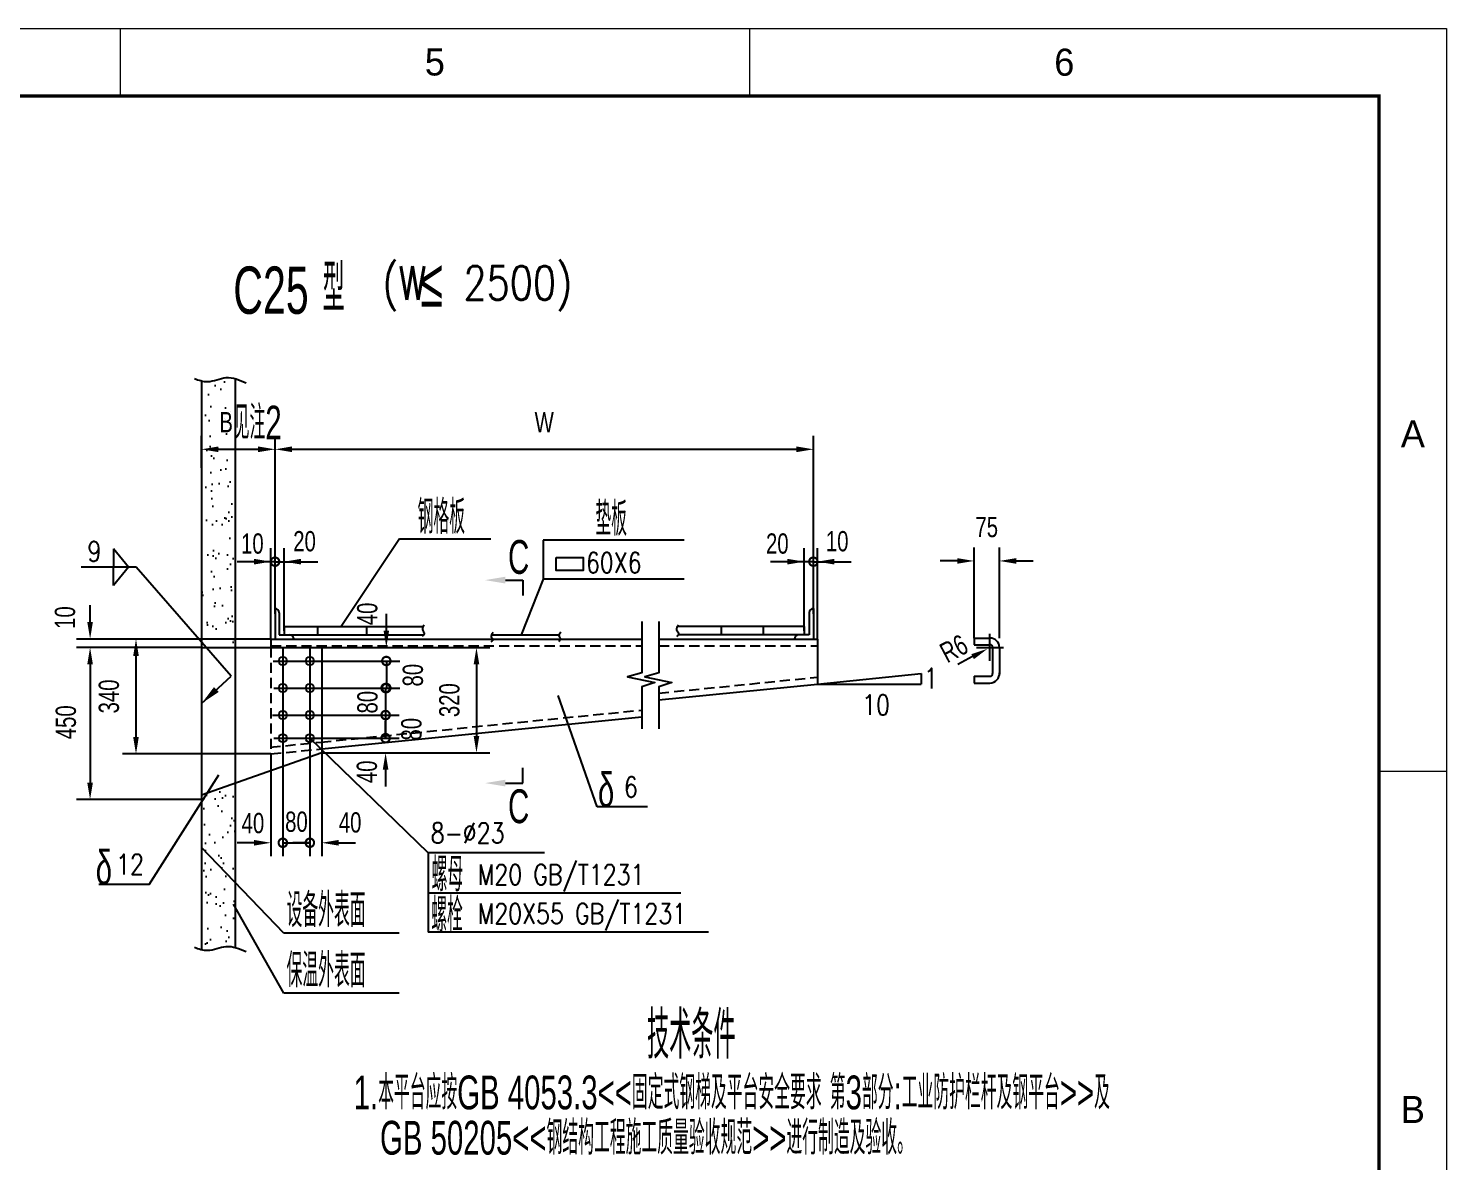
# Model space of a CAD drawing. Extents: x 148 to 221443, y -36682 to 6758.
# Drawn here: x 135087 to 139285, y -18457 to -15103 of the extents above; entities that cross this region are included whole.
import ezdxf
from ezdxf.enums import TextEntityAlignment as Align

# ---------------------------------------------------------------- set-up
doc = ezdxf.new("R2010")
doc.units = 0
doc.header["$LTSCALE"] = 10
doc.header["$MEASUREMENT"] = 0
doc.linetypes.add('HIDDENX2', pattern=[0.75, 0.5, -0.25])
doc.linetypes.add('PHANTOM', pattern=[2.5, 1.25, -0.25, 0.25, -0.25, 0.25, -0.25])
for name, color, linetype in [('1', 1, 'Continuous'), ('2', 4, 'Continuous'), ('3', 255, 'Continuous'), ('6', 4, 'PHANTOM'), ('9', 6, 'Continuous'), ('WHITE', 7, 'Continuous')]:
    doc.layers.add(name, color=color, linetype=linetype)
doc.layers.add('2（细实线）', color=3, linetype='Continuous', lineweight=20)
doc.layers.add('图框层', color=7, linetype='Continuous', lineweight=15)
doc.styles.add('HZ', font='ROMS.SHX', dxfattribs={"width": 0.75, "bigfont": 'GBCBIG.SHX'})
doc.styles.get("Standard").update_dxf_attribs({"font": 'wison_e.shx', "width": 0.75, "bigfont": 'wison_c.shx'})
doc.styles.add('XW', font='ROMANS.shx', dxfattribs={"width": 0.85})
doc.dimstyles.new('DIM1', dxfattribs={"dimscale": 20, "dimtxt": 3, "dimasz": 2.5, "dimexe": 2, "dimexo": 0, "dimgap": 1, "dimtad": 0, "dimdec": 0, "dimzin": 0, "dimdsep": 46, "dimtxsty": 'Standard', "dimcen": 2, "dimclrd": 3, "dimclre": 3, "dimclrt": 3, "dimadec": 0, "dimazin": 0, "dimtfac": 0.666667, "dimtdec": 0, "dimtofl": 0, "dimtmove": 2, "dimatfit": 1, "dimfxl": 2, "dimtvp": 1.333333, "dimtolj": 1, "dimtzin": 0, "dimarcsym": 0})
pattern_1 = [(37.5, (134179.917, -20371.63), (-2.5197, 77.07295), [0, -60.8, 0, -68, 0, -65]), (7.5, (134179.92, -20371.63), (70.791, 112.8858), [0, -32.8, 0, -54.8, 0, -21]), (327.5, (134130.717, -20371.63), (124.5657, 0.2264), [0, -20, 0, -72, 0, -94]), (317.5, (134130.72, -20371.63), (120.245, 35.107), [0, -10, 0, -47.2, 0, -54])]

# ---------------------------------------------------------------- blocks, each defined once
blk = doc.blocks.new('_DotSmall')
at = {"layer": 'WHITE', "color": 0, "const_width": 0.5}
blk.add_lwpolyline([(-0.0625, 0, 1), (0.0625, 0, 1)], format="xyb", close=True, dxfattribs=at)
blk = doc.blocks.new('*D1442')
at = {"layer": '2', "color": 3, "lineweight": -2}
for p, q in [((135804.7, -16910), (135804.7, -16641.1)), ((135816.7, -16835), (135816.7, -16641.1)), ((135754.7, -16681.1), (135704.7, -16681.1)), ((135816.7, -16681.1), (135866.7, -16681.1))]:
    blk.add_line(p, q, dxfattribs=at)
at = {"layer": '2', "color": 3}
blk.add_solid([(135754.7, -16689.4), (135754.7, -16672.7), (135804.7, -16681.1)], dxfattribs=at)
at = {"layer": 'Defpoints', "color": 0}
for p in [(135816.7, -16681.1), (135816.7, -16835), (135804.7, -16910)]:
    blk.add_point(p, dxfattribs=at)
at = {"layer": '2', "color": 3, "lineweight": -2, "xscale": 50, "yscale": 50, "zscale": 50, "rotation": 180}
blk.add_blockref('_DotSmall', (135816.7, -16681.1), dxfattribs=at)
at = {"layer": '2', "color": 3, "insert": (135749.5, -16627.8), "char_height": 60, "attachment_point": 5}
blk.add_mtext('\\A1;10', dxfattribs=at)
blk = doc.blocks.new('*D1443')
at = {"layer": '2', "color": 3, "lineweight": -2}
for p, q in [((135816.7, -16835), (135816.7, -16641.1)), ((135843.7, -16886), (135843.7, -16641.1)), ((135816.7, -16681.1), (135766.7, -16681.1)), ((135893.7, -16681.1), (135943.7, -16681.1))]:
    blk.add_line(p, q, dxfattribs=at)
at = {"layer": '2', "color": 3}
blk.add_solid([(135893.7, -16672.7), (135893.7, -16689.4), (135843.7, -16681.1)], dxfattribs=at)
at = {"layer": 'Defpoints', "color": 0}
for p in [(135816.7, -16681.1), (135816.7, -16835), (135843.7, -16886)]:
    blk.add_point(p, dxfattribs=at)
at = {"layer": '2', "color": 3, "lineweight": -2, "xscale": 50, "yscale": 50, "zscale": 50}
blk.add_blockref('_DotSmall', (135816.7, -16681.1), dxfattribs=at)
at = {"layer": '2', "color": 3, "insert": (135904, -16620.9), "char_height": 60, "attachment_point": 5}
blk.add_mtext('\\A1;20', dxfattribs=at)
blk = doc.blocks.new('*D1444')
at = {"layer": '2', "color": 3, "lineweight": -2}
for p, q in [((137383.1, -16886), (137383.1, -16641.1)), ((137410.1, -16835), (137410.1, -16641.1)), ((137333.1, -16681.1), (137283.1, -16681.1)), ((137410.1, -16681.1), (137460.1, -16681.1))]:
    blk.add_line(p, q, dxfattribs=at)
at = {"layer": '2', "color": 3}
blk.add_solid([(137333.1, -16689.4), (137333.1, -16672.7), (137383.1, -16681.1)], dxfattribs=at)
at = {"layer": 'Defpoints', "color": 0}
for p in [(137410.1, -16681.1), (137410.1, -16835), (137383.1, -16886)]:
    blk.add_point(p, dxfattribs=at)
at = {"layer": '2', "color": 3, "lineweight": -2, "xscale": 50, "yscale": 50, "zscale": 50, "rotation": 180}
blk.add_blockref('_DotSmall', (137410.1, -16681.1), dxfattribs=at)
at = {"layer": '2', "color": 3, "insert": (137303.4, -16627.8), "char_height": 60, "attachment_point": 5}
blk.add_mtext('\\A1;20', dxfattribs=at)
blk = doc.blocks.new('*D1445')
at = {"layer": '2', "color": 3, "lineweight": -2}
for p, q in [((137410.1, -16835), (137410.1, -16641.1)), ((137422.1, -16910), (137422.1, -16641.1)), ((137410.1, -16681.1), (137360.1, -16681.1)), ((137472.1, -16681.1), (137522.1, -16681.1))]:
    blk.add_line(p, q, dxfattribs=at)
at = {"layer": '2', "color": 3}
blk.add_solid([(137472.1, -16672.7), (137472.1, -16689.4), (137422.1, -16681.1)], dxfattribs=at)
at = {"layer": 'Defpoints', "color": 0}
for p in [(137410.1, -16681.1), (137410.1, -16835), (137422.1, -16910)]:
    blk.add_point(p, dxfattribs=at)
at = {"layer": '2', "color": 3, "lineweight": -2, "xscale": 50, "yscale": 50, "zscale": 50}
blk.add_blockref('_DotSmall', (137410.1, -16681.1), dxfattribs=at)
at = {"layer": '2', "color": 3, "insert": (137480.6, -16620.9), "char_height": 60, "attachment_point": 5}
blk.add_mtext('\\A1;10', dxfattribs=at)
blk = doc.blocks.new('*D1446')
at = {"layer": '2', "color": 3, "lineweight": -2}
for p, q in [((135804.7, -17250), (135804.7, -17553.1)), ((135839.7, -17250), (135839.7, -17553.1)), ((135754.7, -17513.1), (135704.7, -17513.1)), ((135839.7, -17513.1), (135889.7, -17513.1))]:
    blk.add_line(p, q, dxfattribs=at)
at = {"layer": '2', "color": 3}
blk.add_solid([(135754.7, -17521.4), (135754.7, -17504.7), (135804.7, -17513.1)], dxfattribs=at)
at = {"layer": 'Defpoints', "color": 0}
for p in [(135804.7, -17250), (135839.7, -17250), (135839.7, -17513.1)]:
    blk.add_point(p, dxfattribs=at)
at = {"layer": '2', "color": 3, "lineweight": -2, "xscale": 50, "yscale": 50, "zscale": 50, "rotation": 180}
blk.add_blockref('_DotSmall', (135839.7, -17513.1), dxfattribs=at)
at = {"layer": '2', "color": 3, "insert": (135751.2, -17455.2), "char_height": 60, "attachment_point": 5}
blk.add_mtext('\\A1;40', dxfattribs=at)
blk = doc.blocks.new('*D1447')
at = {"layer": '2', "color": 3, "lineweight": -2}
for p, q in [((135839.7, -17250), (135839.7, -17553.1)), ((135919.7, -17250), (135919.7, -17553.1)), ((135839.7, -17513.1), (135919.7, -17513.1))]:
    blk.add_line(p, q, dxfattribs=at)
at = {"layer": 'Defpoints', "color": 0}
for p in [(135839.7, -17250), (135919.7, -17250), (135919.7, -17513.1)]:
    blk.add_point(p, dxfattribs=at)
at = {"layer": '2', "color": 3, "lineweight": -2, "xscale": 50, "yscale": 50, "zscale": 50, "rotation": 180}
blk.add_blockref('_DotSmall', (135839.7, -17513.1), dxfattribs=at)
at = {"layer": '2', "color": 3, "lineweight": -2, "xscale": 50, "yscale": 50, "zscale": 50}
blk.add_blockref('_DotSmall', (135919.7, -17513.1), dxfattribs=at)
at = {"layer": '2', "color": 3, "insert": (135880, -17451.2), "char_height": 60, "attachment_point": 5}
blk.add_mtext('\\A1;80', dxfattribs=at)
blk = doc.blocks.new('*D1448')
at = {"layer": '2', "color": 3, "lineweight": -2}
for p, q in [((135919.7, -17250), (135919.7, -17553.1)), ((135954.7, -17247), (135954.7, -17553.1)), ((135919.7, -17513.1), (135869.7, -17513.1)), ((136004.7, -17513.1), (136054.7, -17513.1))]:
    blk.add_line(p, q, dxfattribs=at)
at = {"layer": '2', "color": 3}
blk.add_solid([(136004.7, -17504.7), (136004.7, -17521.4), (135954.7, -17513.1)], dxfattribs=at)
at = {"layer": 'Defpoints', "color": 0}
for p in [(135919.7, -17250), (135954.7, -17247), (135954.7, -17513.1)]:
    blk.add_point(p, dxfattribs=at)
at = {"layer": '2', "color": 3, "lineweight": -2, "xscale": 50, "yscale": 50, "zscale": 50}
blk.add_blockref('_DotSmall', (135919.7, -17513.1), dxfattribs=at)
at = {"layer": '2', "color": 3, "insert": (136038.9, -17453.2), "char_height": 60, "attachment_point": 5}
blk.add_mtext('\\A1;40', dxfattribs=at)
blk = doc.blocks.new('*D1449')
at = {"layer": '2', "color": 3, "lineweight": -2}
for p, q in [((136146.1, -16885.1), (136146.1, -16835.1)), ((135954.7, -16935.1), (136186.1, -16935.1)), ((135946, -16975.1), (136186.1, -16975.1)), ((136146.1, -16975.1), (136146.1, -17025.1))]:
    blk.add_line(p, q, dxfattribs=at)
at = {"layer": '2', "color": 3}
blk.add_solid([(136137.8, -16885.1), (136154.4, -16885.1), (136146.1, -16935.1)], dxfattribs=at)
at = {"layer": 'Defpoints', "color": 0}
for p in [(135954.7, -16935.1), (135946, -16975.1), (136146.1, -16975.1)]:
    blk.add_point(p, dxfattribs=at)
at = {"layer": '2', "color": 3, "lineweight": -2, "xscale": 50, "yscale": 50, "zscale": 50, "rotation": 90}
blk.add_blockref('_DotSmall', (136146.1, -16975.1), dxfattribs=at)
at = {"layer": '2', "color": 3, "insert": (136089.9, -16835.8), "char_height": 60, "attachment_point": 5, "rotation": 90}
blk.add_mtext('\\A1;40', dxfattribs=at)
blk = doc.blocks.new('*D1450')
at = {"layer": '2', "color": 3, "lineweight": -2}
for p, q in [((135946, -16975.1), (136186.1, -16975.1)), ((136146.1, -16975.1), (136146.1, -17055.1)), ((135946, -17055.1), (136186.1, -17055.1))]:
    blk.add_line(p, q, dxfattribs=at)
at = {"layer": 'Defpoints', "color": 0}
for p in [(135946, -16975.1), (135946, -17055.1), (136146.1, -17055.1)]:
    blk.add_point(p, dxfattribs=at)
at = {"layer": '2', "color": 3, "lineweight": -2, "xscale": 50, "yscale": 50, "zscale": 50}
for p, rotation in [((136146.1, -16975.1), 90), ((136146.1, -17055.1), 270)]:
    blk.add_blockref('_DotSmall', p, dxfattribs=dict(at, rotation=rotation))
at = {"layer": '2', "color": 3, "insert": (136224.9, -17017), "char_height": 60, "attachment_point": 5, "rotation": 90}
blk.add_mtext('\\A1;80', dxfattribs=at)
blk = doc.blocks.new('*D1451')
at = {"layer": '2', "color": 3, "lineweight": -2}
for p, q in [((136143.9, -17203.4), (136143.9, -17153.4)), ((135946.3, -17203.4), (136183.9, -17203.4)), ((135954.7, -17247), (136183.9, -17247)), ((136143.9, -17297), (136143.9, -17347))]:
    blk.add_line(p, q, dxfattribs=at)
at = {"layer": '2', "color": 3}
blk.add_solid([(136152.2, -17297), (136135.5, -17297), (136143.9, -17247)], dxfattribs=at)
at = {"layer": 'Defpoints', "color": 0}
for p in [(135946.3, -17203.4), (136143.9, -17203.4), (135954.7, -17247)]:
    blk.add_point(p, dxfattribs=at)
at = {"layer": '2', "color": 3, "lineweight": -2, "xscale": 50, "yscale": 50, "zscale": 50, "rotation": 270}
blk.add_blockref('_DotSmall', (136143.9, -17203.4), dxfattribs=at)
at = {"layer": '2', "color": 3, "insert": (136088.8, -17303), "char_height": 60, "attachment_point": 5, "rotation": 90}
blk.add_mtext('\\A1;40', dxfattribs=at)
blk = doc.blocks.new('*D1452')
at = {"layer": '2', "color": 3, "lineweight": -2}
for p, q in [((135943.7, -17055.1), (136183.9, -17055.1)), ((136143.9, -17055.1), (136143.9, -17135.1)), ((135943.7, -17135.1), (136183.9, -17135.1))]:
    blk.add_line(p, q, dxfattribs=at)
at = {"layer": 'Defpoints', "color": 0}
for p in [(135943.7, -17055.1), (135943.7, -17135.1), (136143.9, -17135.1)]:
    blk.add_point(p, dxfattribs=at)
at = {"layer": '2', "color": 3, "lineweight": -2, "xscale": 50, "yscale": 50, "zscale": 50}
for p, rotation in [((136143.9, -17055.1), 90), ((136143.9, -17135.1), 270)]:
    blk.add_blockref('_DotSmall', p, dxfattribs=dict(at, rotation=rotation))
at = {"layer": '2', "color": 3, "insert": (136090.5, -17097), "char_height": 60, "attachment_point": 5, "rotation": 90}
blk.add_mtext('\\A1;80', dxfattribs=at)
blk = doc.blocks.new('*D1453')
at = {"layer": '2', "color": 3, "lineweight": -2}
for p, q in [((135943.7, -17135.1), (136183.9, -17135.1)), ((136143.9, -17135.1), (136143.9, -17203.4)), ((135946.3, -17203.4), (136183.9, -17203.4))]:
    blk.add_line(p, q, dxfattribs=at)
at = {"layer": 'Defpoints', "color": 0}
for p in [(135943.7, -17135.1), (135946.3, -17203.4), (136143.9, -17203.4)]:
    blk.add_point(p, dxfattribs=at)
at = {"layer": '2', "color": 3, "lineweight": -2, "xscale": 50, "yscale": 50, "zscale": 50}
for p, rotation in [((136143.9, -17135.1), 90), ((136143.9, -17203.4), 270)]:
    blk.add_blockref('_DotSmall', p, dxfattribs=dict(at, rotation=rotation))
at = {"layer": '2', "color": 3, "insert": (136220.5, -17177), "char_height": 60, "attachment_point": 5, "rotation": 90}
blk.add_mtext('\\A1;80', dxfattribs=at)
blk = doc.blocks.new('*D1454')
at = {"layer": '2', "color": 3, "lineweight": -2}
for p, q in [((135816.7, -16835), (135816.7, -16308.5)), ((137410.1, -16835), (137410.1, -16308.5)), ((135866.7, -16348.5), (137360.1, -16348.5))]:
    blk.add_line(p, q, dxfattribs=at)
at = {"layer": '2', "color": 3}
for points in [[(135866.7, -16340.1), (135866.7, -16356.8), (135816.7, -16348.5)], [(137360.1, -16356.8), (137360.1, -16340.1), (137410.1, -16348.5)]]:
    blk.add_solid(points, dxfattribs=at)
at = {"layer": 'Defpoints', "color": 0}
for p in [(137410.1, -16348.5), (135816.7, -16835), (137410.1, -16835)]:
    blk.add_point(p, dxfattribs=at)
at = {"layer": '2', "color": 3, "insert": (136613.4, -16268.5), "char_height": 60, "attachment_point": 5}
blk.add_mtext('\\A1;W', dxfattribs=at)
blk = doc.blocks.new('*D1455')
at = {"layer": '2', "color": 3, "lineweight": -2}
for p, q in [((135599.3, -16403.6), (135599.3, -16308.5)), ((135816.7, -16835), (135816.7, -16308.5)), ((135649.3, -16348.5), (135766.7, -16348.5))]:
    blk.add_line(p, q, dxfattribs=at)
at = {"layer": '2', "color": 3}
for points in [[(135649.3, -16340.1), (135649.3, -16356.8), (135599.3, -16348.5)], [(135766.7, -16356.8), (135766.7, -16340.1), (135816.7, -16348.5)]]:
    blk.add_solid(points, dxfattribs=at)
at = {"layer": 'Defpoints', "color": 0}
for p in [(135816.7, -16348.5), (135599.3, -16403.6), (135816.7, -16835)]:
    blk.add_point(p, dxfattribs=at)
at = {"layer": '2', "color": 3, "insert": (135671.9, -16268.1), "char_height": 60, "attachment_point": 5}
blk.add_mtext('\\A1;B', dxfattribs=at)
blk = doc.blocks.new('*D1456')
at = {"layer": '2', "color": 3, "lineweight": -2}
for p, q in [((135599.3, -16935.1), (135229.2, -16935.1)), ((135269.2, -16985.1), (135269.2, -17335.1)), ((135599.3, -17385.1), (135229.2, -17385.1))]:
    blk.add_line(p, q, dxfattribs=at)
at = {"layer": '2', "color": 3}
for points in [[(135277.5, -16985.1), (135260.9, -16985.1), (135269.2, -16935.1)], [(135260.9, -17335.1), (135277.5, -17335.1), (135269.2, -17385.1)]]:
    blk.add_solid(points, dxfattribs=at)
at = {"layer": 'Defpoints', "color": 0}
for p in [(135599.3, -16935.1), (135269.2, -17385.1), (135599.3, -17385.1)]:
    blk.add_point(p, dxfattribs=at)
at = {"layer": '2', "color": 3, "insert": (135197.7, -17156.4), "char_height": 60, "attachment_point": 5, "rotation": 90}
blk.add_mtext('\\A1;450', dxfattribs=at)
blk = doc.blocks.new('*D1457')
at = {"layer": '2', "color": 3, "lineweight": -2}
for p, q in [((135269.2, -16860), (135269.2, -16810)), ((135804.7, -16910), (135229.2, -16910)), ((135599.3, -16935.1), (135229.2, -16935.1)), ((135269.2, -16985.1), (135269.2, -17035.1))]:
    blk.add_line(p, q, dxfattribs=at)
at = {"layer": '2', "color": 3}
for points in [[(135260.9, -16860), (135277.5, -16860), (135269.2, -16910)], [(135277.5, -16985.1), (135260.9, -16985.1), (135269.2, -16935.1)]]:
    blk.add_solid(points, dxfattribs=at)
at = {"layer": 'Defpoints', "color": 0}
for p in [(135269.2, -16910), (135804.7, -16910), (135599.3, -16935.1)]:
    blk.add_point(p, dxfattribs=at)
at = {"layer": '2', "color": 3, "insert": (135195.1, -16846.5), "char_height": 60, "attachment_point": 5, "rotation": 90}
blk.add_mtext('\\A1;10', dxfattribs=at)
blk = doc.blocks.new('*D1458')
at = {"layer": '2', "color": 3, "lineweight": -2}
for p, q in [((135804.7, -16910), (135365.1, -16910)), ((135405.1, -16960), (135405.1, -17200)), ((135804.7, -17250), (135365.1, -17250))]:
    blk.add_line(p, q, dxfattribs=at)
at = {"layer": '2', "color": 3}
for points in [[(135413.4, -16960), (135396.8, -16960), (135405.1, -16910)], [(135396.8, -17200), (135413.4, -17200), (135405.1, -17250)]]:
    blk.add_solid(points, dxfattribs=at)
at = {"layer": 'Defpoints', "color": 0}
for p in [(135804.7, -16910), (135405.1, -17250), (135804.7, -17250)]:
    blk.add_point(p, dxfattribs=at)
at = {"layer": '2', "color": 3, "insert": (135325.1, -17080), "char_height": 60, "attachment_point": 5, "rotation": 90}
blk.add_mtext('\\A1;340', dxfattribs=at)
blk = doc.blocks.new('*D1459')
at = {"layer": '2', "color": 3, "lineweight": -2}
for p, q in [((135954.7, -16935.1), (136452.9, -16935.1)), ((136412.9, -16985.1), (136412.9, -17197)), ((135954.7, -17247), (136452.9, -17247))]:
    blk.add_line(p, q, dxfattribs=at)
at = {"layer": '2', "color": 3}
for points in [[(136421.3, -16985.1), (136404.6, -16985.1), (136412.9, -16935.1)], [(136404.6, -17197), (136421.3, -17197), (136412.9, -17247)]]:
    blk.add_solid(points, dxfattribs=at)
at = {"layer": 'Defpoints', "color": 0}
for p in [(135954.7, -16935.1), (135954.7, -17247), (136412.9, -17247)]:
    blk.add_point(p, dxfattribs=at)
at = {"layer": '2', "color": 3, "insert": (136332.9, -17091), "char_height": 60, "attachment_point": 5, "rotation": 90}
blk.add_mtext('\\A1;320', dxfattribs=at)
blk = doc.blocks.new('*D1460')
at = {"layer": '2', "color": 3, "lineweight": -2}
for p, q in [((137885.8, -16907), (137885.8, -16638.9)), ((137960.8, -16907), (137960.8, -16638.9)), ((137835.8, -16678.9), (137785.8, -16678.9)), ((138010.8, -16678.9), (138060.8, -16678.9))]:
    blk.add_line(p, q, dxfattribs=at)
at = {"layer": '2', "color": 3}
for points in [[(137835.8, -16687.3), (137835.8, -16670.6), (137885.8, -16678.9)], [(138010.8, -16670.6), (138010.8, -16687.3), (137960.8, -16678.9)]]:
    blk.add_solid(points, dxfattribs=at)
at = {"layer": 'Defpoints', "color": 0}
for p in [(137960.8, -16678.9), (137885.8, -16907), (137960.8, -16907)]:
    blk.add_point(p, dxfattribs=at)
at = {"layer": '2', "color": 3, "insert": (137923.3, -16578.9), "char_height": 60, "attachment_point": 5}
blk.add_mtext('\\A1;75', dxfattribs=at)
blk = doc.blocks.new('*D1474')
at = {"layer": '2', "color": 3, "lineweight": -2}
for p, q in [((137932.8, -16975), (137932.8, -16895)), ((137892.8, -16935), (137972.8, -16935)), ((137881.6, -16962.2), (137837.4, -16985.6))]:
    blk.add_line(p, q, dxfattribs=at)
at = {"layer": '2', "color": 3}
blk.add_solid([(137885.5, -16969.6), (137877.7, -16954.8), (137925.7, -16938.8)], dxfattribs=at)
at = {"layer": 'Defpoints', "color": 0}
for p in [(137925.7, -16938.8), (137932.8, -16935)]:
    blk.add_point(p, dxfattribs=at)
at = {"layer": '2', "color": 3, "insert": (137826.1, -16938.6), "char_height": 60, "attachment_point": 5, "rotation": 27.9258}
blk.add_mtext('\\A1;R6', dxfattribs=at)
blk = doc.blocks.new('a2')
for p, q in [((15708.75, 10126.74), (15708.75, 10116.74)), ((15801.92, 10126.74), (15801.92, 10116.74)), ((15905.09, 10016.74), (15895.09, 10016.74))]:
    blk.add_line(p, q)
at = {"layer": '图框层', "ltscale": 10}
blk.add_lwpolyline([(15311.09, 10126.74), (15905.09, 10126.74), (15905.09, 9706.74), (15311.09, 9706.74)], close=True, dxfattribs=at)
at = {"layer": '图框层', "ltscale": 10, "const_width": 0.5}
blk.add_lwpolyline([(15336.09, 10116.74), (15895.09, 10116.74), (15895.09, 9716.74), (15336.09, 9716.74)], close=True, dxfattribs=at)
at = {"style": 'HZ'}
for s, p in [('5', (15755.34, 10121.74)), ('6', (15848.5, 10121.74)), ('A', (15900.09, 10066.74)), ('B', (15900.09, 9966.74))]:
    blk.add_text(s, height=4, dxfattribs=at).set_placement(p, align=Align.MIDDLE)

msp = doc.modelspace()

# ---------------------------------------------------------------- hatches: boundary and pattern name
at = {"layer": '6', "linetype": 'ByBlock'}
h = msp.add_hatch(dxfattribs=at)
h.set_pattern_fill('AR-SAND', color=3, scale=40, style=0)
h.set_pattern_definition(pattern_1)
edge = h.paths.add_edge_path()
edge.add_spline(control_points=[(135698.8096, -16139.6539), (135689.7488, -16137.1034), (135662.494, -16132.8882), (135629.0343, -16150.8424), (135605.0141, -16147.2163), (135599.2675, -16145.8191)], knot_values=[21.980657326, 21.980657326, 21.980657326, 21.980657326, 50.083759132, 106.292634173, 123.997218646, 123.997218646, 123.997218646, 123.997218646], degree=3, periodic=0)
edge.add_line((135599.2675, -16145.8191), (135599.2675, -16935.0984))
edge.add_line((135599.2675, -16935.0984), (135698.8096, -16935.0984))
edge.add_line((135698.8096, -16935.0984), (135698.8096, -16139.6539))
h.paths.add_polyline_path([(135644.1104, -16313.1104), (135699.6104, -16313.1104), (135699.6104, -16238.1104), (135644.1104, -16238.1104)], flags=9)
h = msp.add_hatch(dxfattribs=at)
h.set_pattern_fill('AR-SAND', color=3, scale=40, style=0)
h.set_pattern_definition(pattern_1)
h.paths.add_polyline_path([(135698.8096, -17337.0195), (135599.2675, -17372.0485), (135599.2675, -17385.0984), (135599.2675, -17526.835), (135698.8096, -17630.5259)])
edge = h.paths.add_edge_path()
edge.add_spline(control_points=[(135599.2675, -17829.2385), (135605.0141, -17830.6356), (135629.0343, -17834.2618), (135662.494, -17816.3076), (135689.7488, -17820.5228), (135698.8096, -17823.0733)], knot_values=[21.980657326, 21.980657326, 21.980657326, 21.980657326, 39.685241799, 95.89411684, 123.997218646, 123.997218646, 123.997218646, 123.997218646], degree=3, periodic=0)
edge.add_line((135698.8096, -17823.0733), (135698.8096, -17630.5259))
edge.add_line((135698.8096, -17630.5259), (135599.2675, -17526.835))
edge.add_line((135599.2675, -17526.835), (135599.2675, -17829.2385))

# ---------------------------------------------------------------- linework, layer by layer
at = {"linetype": 'Continuous'}
for p, q in [((135816.7056, -16820.0485), (135816.7056, -16910.0485)), ((135828.7056, -16832.0485), (135828.7056, -16898.0485)), ((137398.0787, -16832.0485), (137398.0787, -16898.0485)), ((137410.0787, -16820.0485), (137410.0787, -16910.0485)), ((135843.7056, -16873.0485), (135843.7056, -16898.0485)), ((135843.7056, -16873.0485), (136254.814, -16873.0485)), ((135942.6574, -16873.0485), (135942.6574, -16898.0485)), ((136087.1126, -16873.0485), (136087.1126, -16898.0485)), ((137383.0787, -16873.0485), (137007.738, -16873.0485)), ((137137.2781, -16873.0485), (137137.2781, -16898.0485)), ((137261.8823, -16873.0485), (137261.8823, -16898.0485)), ((137383.0787, -16873.0485), (137383.0787, -16898.0485)), ((135804.7056, -16910.0485), (136901.8885, -16910.0485)), ((135804.7056, -16910.0485), (135804.7056, -16935.0984)), ((135828.7056, -16898.0485), (136256.3726, -16898.0485)), ((136458.2187, -16898.0485), (136658.2187, -16898.0485)), ((136952.8201, -16910.0485), (137422.0787, -16910.0485)), ((137398.0787, -16898.0485), (137010.1902, -16898.0485)), ((137422.0787, -16910.0485), (137422.0787, -17043.2017)), ((137885.8132, -16907.0494), (137932.8132, -16907.0494)), ((137885.8132, -16907.0494), (137885.8132, -16927.0494)), ((135599.2675, -16935.0984), (135954.7056, -16935.0984)), ((135599.2675, -16935.0984), (135599.2675, -17372.0485)), ((135954.7056, -16935.0984), (135954.7056, -17246.9693)), ((137885.8132, -16927.0494), (137932.8132, -16927.0494)), ((137940.8132, -16935.0494), (137940.8132, -17012.1028)), ((137960.8132, -16935.0494), (137960.8132, -17014.4684)), ((136952.8201, -17090.1276), (137422.0787, -17043.2017)), ((137885.8132, -17020.1028), (137932.8132, -17020.1028)), ((137885.8132, -17020.1028), (137885.8132, -17040.2026)), ((137885.8132, -17040.2026), (137932.8132, -17040.2026)), ((135954.7056, -17235.0485), (136901.8885, -17140.3302)), ((135954.7056, -17246.9693), (135599.2675, -17372.0485))]:
    msp.add_line(p, q, dxfattribs=at)
for centre in [(135839.7056, -16975.0984), (135919.7056, -16975.0984), (135839.7056, -17055.0984), (135919.7056, -17055.0984), (135839.7056, -17135.0984), (135919.7056, -17135.0984), (135839.7056, -17203.4379), (135919.7056, -17203.4379)]:
    msp.add_circle(centre, 12, dxfattribs=at)
for centre, radius, start, end in [((135816.7056, -16832.0485), 12, 360, 90), ((137410.0787, -16832.0485), 12, 90, 180), ((135860.7056, -16910.0485), 12, 360, 90), ((137366.0787, -16910.0485), 12, 90, 180), ((137932.8132, -16935.0494), 28, 0, 90), ((137932.8132, -16935.0494), 8, 0, 90), ((137932.8132, -17012.1028), 28.0998, 270, 4.8291879), ((137932.8132, -17012.1028), 8, 270, 0)]:
    msp.add_arc(centre, radius, start, end, dxfattribs=at)
at = {"layer": '1', "ltscale": 6}
for p, q in [((135839.7056, -16935.0984), (135839.7056, -17250.0485)), ((135919.7056, -16935.0984), (135919.7056, -17250.0485))]:
    msp.add_line(p, q, dxfattribs=at)
at = {"layer": '1'}
for p, q in [((135811.5456, -16975.0984), (135948.2071, -16975.0984)), ((135812.6657, -17055.0984), (135945.9668, -17055.0984)), ((135809.3052, -17135.0984), (135947.087, -17135.0984)), ((135812.6657, -17203.4379), (135946.2716, -17203.4379))]:
    msp.add_line(p, q, dxfattribs=at)
at = {"layer": '2', "color": 3}
for p, q in [((136185.1305, -16613.1557), (136012.7899, -16873.0485)), ((136185.1305, -16613.1557), (136455.7892, -16613.1557)), ((137027.4049, -16617.1362), (136610.804, -16617.1362)), ((136610.804, -16617.1362), (136610.804, -16732.7155)), ((135405.1962, -16697.2824), (135242.3209, -16697.2824)), ((135687.1995, -17019.6822), (135405.1962, -16697.2824)), ((136498.4528, -16735.6201), (136550.5704, -16735.6201)), ((136610.804, -16732.7155), (136544.7822, -16898.0485)), ((137027.4049, -16732.7155), (136610.804, -16732.7155)), ((135599.2675, -17100.5847), (135687.1995, -17019.6822)), ((136770.5536, -17406.9562), (136654.5919, -17076.8535)), ((136269.9458, -17542.9078), (135919.7056, -17203.4379)), ((135444.3385, -17636.4235), (135650.2947, -17312.0058)), ((136498.4528, -17336.3845), (136550.5704, -17336.3845)), ((136919.4243, -17406.9562), (136770.5536, -17406.9562)), ((135842.7843, -17780.5015), (135599.2675, -17526.835)), ((136614.7436, -17542.9078), (136269.9458, -17542.9078)), ((136269.9458, -17542.9078), (136269.9458, -17777.7452)), ((135444.3385, -17636.4235), (135295.4678, -17636.4235)), ((137017.7137, -17662.1658), (136270.4684, -17662.1658)), ((135842.7843, -17958.5298), (135693.6108, -17695.2036)), ((136184.4505, -17780.5015), (135842.7843, -17780.5015)), ((137099.3252, -17777.7452), (136269.9458, -17777.7452)), ((136184.4505, -17958.5298), (135842.7843, -17958.5298))]:
    msp.add_line(p, q, dxfattribs=at)
at = {"layer": '2', "color": 7}
for p, q in [((135338.7903, -16642.668), (135338.7903, -16697.2824)), ((135382.525, -16697.2824), (135338.7903, -16642.668)), ((135338.7903, -16751.8968), (135338.7903, -16697.2824)), ((135382.525, -16697.2824), (135338.7903, -16751.8968)), ((136550.5704, -16735.6201), (136550.5704, -16781.1672)), ((136550.5704, -17336.3845), (136550.5704, -17290.8374))]:
    msp.add_line(p, q, dxfattribs=at)
at = {"layer": '2'}
for p, q in [((137422.0787, -17043.2017), (137728.7502, -17012.5345)), ((137422.0787, -17043.2017), (137728.7502, -17043.2017)), ((137728.7502, -17012.5345), (137728.7502, -17043.2017))]:
    msp.add_line(p, q, dxfattribs=at)
at = {"layer": '2', "color": 3}
msp.add_lwpolyline([(136649.0598, -16668.3528), (136728.9073, -16668.3528), (136728.9073, -16707.3288), (136649.0598, -16707.3288)], close=True, dxfattribs=at)
for points in [[(136498.4528, -16745.6201), (136498.4528, -16725.6201), (136438.4528, -16735.6201)], [(135649.7922, -17066.7135), (135636.0759, -17052.158), (135599.2675, -17100.5847)], [(136498.4528, -17326.3845), (136498.4528, -17346.3845), (136438.4528, -17336.3845)]]:
    msp.add_solid(points, dxfattribs=at)
at = {"layer": '3', "linetype": 'HIDDENX2', "ltscale": 6}
for p, q in [((135804.7056, -16930.0485), (136901.8885, -16930.0485)), ((135804.7056, -16935.0984), (135804.7056, -17250.0485)), ((136952.8201, -16930.0485), (137422.0787, -16930.0485)), ((136952.8201, -17070.0278), (137422.0787, -17023.1019)), ((135952.7155, -17215.1477), (136901.8885, -17120.2304)), ((135802.7155, -17230.1477), (135952.7155, -17215.1477)), ((135804.7056, -17250.0485), (135954.7056, -17235.0485))]:
    msp.add_line(p, q, dxfattribs=at)
at = {"layer": '6', "color": 3, "linetype": 'ByBlock'}
for p, q in [((135599.2675, -16145.8191), (135599.2675, -17829.2385)), ((135698.8096, -16139.6539), (135698.8096, -17823.0733))]:
    msp.add_line(p, q, dxfattribs=at)
at = {"layer": '9'}
for points in [[(136901.8885, -16857.7408), (136901.8885, -17010.3195), (136860.3903, -17022.1703), (136940.4225, -17038.4651), (136901.8885, -17051.7973), (136901.8885, -17176.2304)], [(136952.8201, -16857.7408), (136952.8201, -17010.3195), (136911.3219, -17022.1703), (136991.3541, -17038.4651), (136952.8201, -17051.7973), (136952.8201, -17176.2304)]]:
    msp.add_lwpolyline(points, dxfattribs=at)
for points in [[(135577.8859, -16138.9856), (135616.534, -16147.999), (135671.5353, -16136.4103), (135730.7957, -16151.8619)], [(136257.2655, -16868.3632), (136253.3122, -16882.0089), (136258.0562, -16894.4521), (136251.9944, -16902.3548)], [(137010.5266, -16869.2467), (137004.9646, -16882.8068), (137011.3173, -16894.4521), (137005.2556, -16902.3548)], [(136462.4479, -16890.8575), (136456.7932, -16904.241), (136461.5372, -16910.2997), (136455.4754, -16918.2024)], [(136663.0801, -16889.5475), (136657.4254, -16902.9309), (136662.1694, -16908.9897), (136656.1076, -16916.8924)], [(135577.8859, -17822.4049), (135616.534, -17831.4184), (135671.5353, -17819.8297), (135730.7957, -17835.2813)]]:
    msp.add_spline(points, degree=3, dxfattribs=at)

# ---------------------------------------------------------------- block references
at = {"layer": '2（细实线）', "xscale": 20, "yscale": 20, "zscale": 20}
msp.add_blockref('a2', (-178817.121, -217637.4111), dxfattribs=at)

# ---------------------------------------------------------------- texts
at = {"layer": '2', "linetype": 'Continuous'}
for s, height, style, width, p in [('C25', 140, 'HZ', 0.65, (135916.3558, -15877.481)), ('(W  2500)', 100, 'XW', 0.8, (136696.6953, -15855.9512))]:
    msp.add_text(s, height=height, dxfattribs=dict(at, style=style, width=width)).set_placement(p, align=Align.MIDDLE_RIGHT)
at = {"layer": '2', "linetype": 'Continuous', "style": 'HZ', "width": 0.65}
for s, p in [('型', (135957.3874, -15941.2628)), ('≤', (136246.5848, -15925.9496))]:
    msp.add_text(s, height=140, dxfattribs=at).set_placement(p)
at = {"layer": '2', "color": 3}
for s, height, style, width, p in [('见注2', 100, 'HZ', 0.65, (135694.332, -16319.3204)), ('钢格板', 100, 'HZ', 0.65, (136238.7434, -16598.7783)), ('垫板', 100, 'HZ', 0.65, (136764.8894, -16604.5914)), ('C', 100, 'HZ', 0.65, (136506.4165, -16717.0585)), ('60X6', 60, 'XW', 0.8, (136736.9705, -16713.8758)), ('1', 60, 'XW', 0.8, (137737.272, -17055.9734)), ('10', 60, 'XW', 0.8, (137554.2752, -17134.8548)), ('δ', 100, 'HZ', 0.65, (136772.4436, -17406.3514)), ('6', 60, 'XW', 0.8, (136849.2414, -17377.7947)), ('C', 100, 'HZ', 0.65, (136506.4165, -17454.9461)), ('8-%%c23', 60, 'XW', 0.8, (136277.8639, -17513.946)), ('δ', 100, 'HZ', 0.65, (135285.81, -17635.8188)), ('12', 60, 'XW', 0.8, (135346.2858, -17607.1906)), ('螺母', 100, 'HZ', 0.65, (136280.1911, -17656.764)), ('M20 GB/T1231', 60, 'XW', 0.8, (136416.3769, -17637.1705)), ('设备外表面', 100, 'HZ', 0.65, (135850.7024, -17762.6941)), ('螺栓', 100, 'HZ', 0.65, (136278.9651, -17776.5213)), ('M20X55 GB/T1231', 60, 'XW', 0.8, (136416.3471, -17752.6465)), ('保温外表面', 100, 'HZ', 0.65, (135850.7024, -17940.7224)), ('技术条件', 139.99999, 'HZ', 0.65, (136917.7737, -18152.0748))]:
    msp.add_text(s, height=height, dxfattribs=dict(at, style=style, width=width)).set_placement(p)
at = {"layer": '2', "color": 3, "style": 'XW', "width": 0.8}
msp.add_text('9', height=60, dxfattribs=at).set_placement((135302.3176, -16650.6207), align=Align.MIDDLE_RIGHT)
at = {"layer": '2', "color": 3, "linetype": 'Continuous', "style": 'HZ', "width": 0.65}
for s, p in [('1.本平台应按GB 4053.3<<固定式钢梯及平台安全要求 第3部分:工业防护栏杆及钢平台>>及', (136049.3948, -18302.0684)), ('GB 50205<<钢结构工程施工质量验收规范>>进行制造及验收。', (136127.4905, -18436.111))]:
    msp.add_text(s, height=100, dxfattribs=at).set_placement(p)

# ---------------------------------------------------------------- dimensions: what is measured, and where the dimension line sits
at = {"layer": '2', "color": 3}
dim = msp.add_linear_dim(base=(135816.7056, -16348.4762), p1=(135599.2675, -16403.6396), p2=(135816.7056, -16835.0485), text='B', dimstyle='DIM1', dxfattribs=at)
dim.commit()
dim.dimension.update_dxf_attribs({"geometry": '*D1455', "text_midpoint": (135671.8604, -16268.1104), "dimtype": 160})
dim = msp.add_linear_dim(base=(137410.0787, -16348.4762), p1=(135816.7056, -16835.0485), p2=(137410.0787, -16835.0485), text='W', dimstyle='DIM1', dxfattribs=at)
dim.commit()
dim.dimension.update_dxf_attribs({"geometry": '*D1454', "text_midpoint": (136613.3921, -16268.4762)})
at = {"layer": '2'}
dim = msp.add_linear_dim(base=(137960.8132, -16678.9482), p1=(137885.8132, -16907.0494), p2=(137960.8132, -16907.0494), text='75', dimstyle='DIM1', dxfattribs=at)
dim.commit()
dim.dimension.update_dxf_attribs({"geometry": '*D1460', "text_midpoint": (137923.3132, -16578.9482)})
at = {"layer": '2', "color": 3}
for base, p1, p2, text, override, picture, middle in [((135816.7056, -16681.0632), (135843.7056, -16886.0485), (135816.7056, -16835.0485), '20', {"dimblk2": 'DOTSMALL', "dimsah": 1}, '*D1443', (135903.9986, -16620.8656)), ((137410.0787, -16681.0632), (137422.0787, -16910.0485), (137410.0787, -16835.0485), '10', {"dimblk2": 'DOTSMALL', "dimsah": 1}, '*D1445', (137480.627, -16620.8656)), ((135816.7056, -16681.0632), (135804.7056, -16910.0485), (135816.7056, -16835.0485), '10', {"dimblk2": 'DOTSMALL', "dimsah": 1}, '*D1442', (135749.5232, -16627.8126)), ((137410.0787, -16681.0632), (137383.0787, -16886.0485), (137410.0787, -16835.0485), '20', {"dimblk2": 'DOTSMALL', "dimsah": 1}, '*D1444', (137303.3911, -16627.8126)), ((135839.7056, -17513.0747), (135804.7056, -17250.0485), (135839.7056, -17250.0485), '40', {"dimblk2": 'DOTSMALL', "dimsah": 1}, '*D1446', (135751.195, -17455.1712)), ((135954.7056, -17513.0747), (135919.7056, -17250.0485), (135954.7056, -17246.9693), '40', {"dimblk1": 'DOTSMALL', "dimsah": 1}, '*D1448', (136038.8576, -17453.1745))]:
    dim = msp.add_linear_dim(base=base, p1=p1, p2=p2, text=text, dimstyle='DIM1', override=override, dxfattribs=at)
    dim.commit()
    dim.dimension.update_dxf_attribs({"geometry": picture, "text_midpoint": middle, "dimtype": 160})
for base, p1, p2, text, override, picture, middle in [((136146.1064, -16975.0984), (135954.7056, -16935.0984), (135945.9668, -16975.0984), '40', {"dimblk2": 'DOTSMALL', "dimsah": 1}, '*D1449', (136089.9486, -16835.8473)), ((136146.1064, -17055.0984), (135945.9668, -16975.0984), (135945.9668, -17055.0984), '80', {"dimblk1": 'DOTSMALL', "dimblk2": 'DOTSMALL', "dimsah": 1}, '*D1450', (136224.9421, -17016.9578)), ((136143.8661, -17135.0984), (135943.7264, -17055.0984), (135943.7264, -17135.0984), '80', {"dimblk1": 'DOTSMALL', "dimblk2": 'DOTSMALL', "dimsah": 1}, '*D1452', (136090.4562, -17096.9578)), ((136143.8661, -17203.4379), (135943.7264, -17135.0984), (135946.2716, -17203.4379), '80', {"dimblk1": 'DOTSMALL', "dimblk2": 'DOTSMALL', "dimsah": 1}, '*D1453', (136220.5185, -17176.9578)), ((136143.8661, -17203.4379), (135954.7056, -17246.9693), (135946.2716, -17203.4379), '40', {"dimblk2": 'DOTSMALL', "dimsah": 1}, '*D1451', (136088.8198, -17303.0203))]:
    dim = msp.add_linear_dim(base=base, p1=p1, p2=p2, angle=90, text=text, dimstyle='DIM1', override=override, dxfattribs=at)
    dim.commit()
    dim.dimension.update_dxf_attribs({"geometry": picture, "text_midpoint": middle, "dimtype": 160})
dim = msp.add_linear_dim(base=(135269.1847, -16910.0485), p1=(135599.2675, -16935.0984), p2=(135804.7056, -16910.0485), angle=90, text='10', dimstyle='DIM1', dxfattribs=at)
dim.commit()
dim.dimension.update_dxf_attribs({"geometry": '*D1457', "text_midpoint": (135195.1194, -16846.5347), "dimtype": 160})
dim = msp.add_linear_dim(base=(135405.1162, -17250.0485), p1=(135804.7056, -16910.0485), p2=(135804.7056, -17250.0485), angle=90, dimstyle='DIM1', dxfattribs=at)
dim.commit()
dim.dimension.update_dxf_attribs({"geometry": '*D1458', "text_midpoint": (135325.1162, -17080.0485)})
at = {"layer": '2', "color": 1}
dim = msp.add_radius_dim(center=(137932.8132, -16935.0494), mpoint=(137925.7448, -16938.796), text='R6', dimstyle='DIM1', dxfattribs=at)
dim.commit()
dim.dimension.update_dxf_attribs({"geometry": '*D1474', "text_midpoint": (137826.1415, -16938.6222), "dimtype": 164})
at = {"layer": '2', "color": 3}
dim = msp.add_linear_dim(base=(135269.1847, -17385.0984), p1=(135599.2675, -16935.0984), p2=(135599.2675, -17385.0984), angle=90, dimstyle='DIM1', dxfattribs=at)
dim.commit()
dim.dimension.update_dxf_attribs({"geometry": '*D1456', "text_midpoint": (135197.6609, -17156.4487), "dimtype": 160})
dim = msp.add_linear_dim(base=(136412.945, -17246.9693), p1=(135954.7056, -16935.0984), p2=(135954.7056, -17246.9693), angle=90, text='320', dimstyle='DIM1', dxfattribs=at)
dim.commit()
dim.dimension.update_dxf_attribs({"geometry": '*D1459', "text_midpoint": (136332.945, -17091.0338)})
dim = msp.add_linear_dim(base=(135919.7056, -17513.0747), p1=(135839.7056, -17250.0485), p2=(135919.7056, -17250.0485), dimstyle='DIM1', override={"dimblk1": 'DOTSMALL', "dimblk2": 'DOTSMALL', "dimsah": 1}, dxfattribs=at)
dim.commit()
dim.dimension.update_dxf_attribs({"geometry": '*D1447', "text_midpoint": (135880.0439, -17451.1778), "dimtype": 160})

doc.saveas('drawing.dxf')
